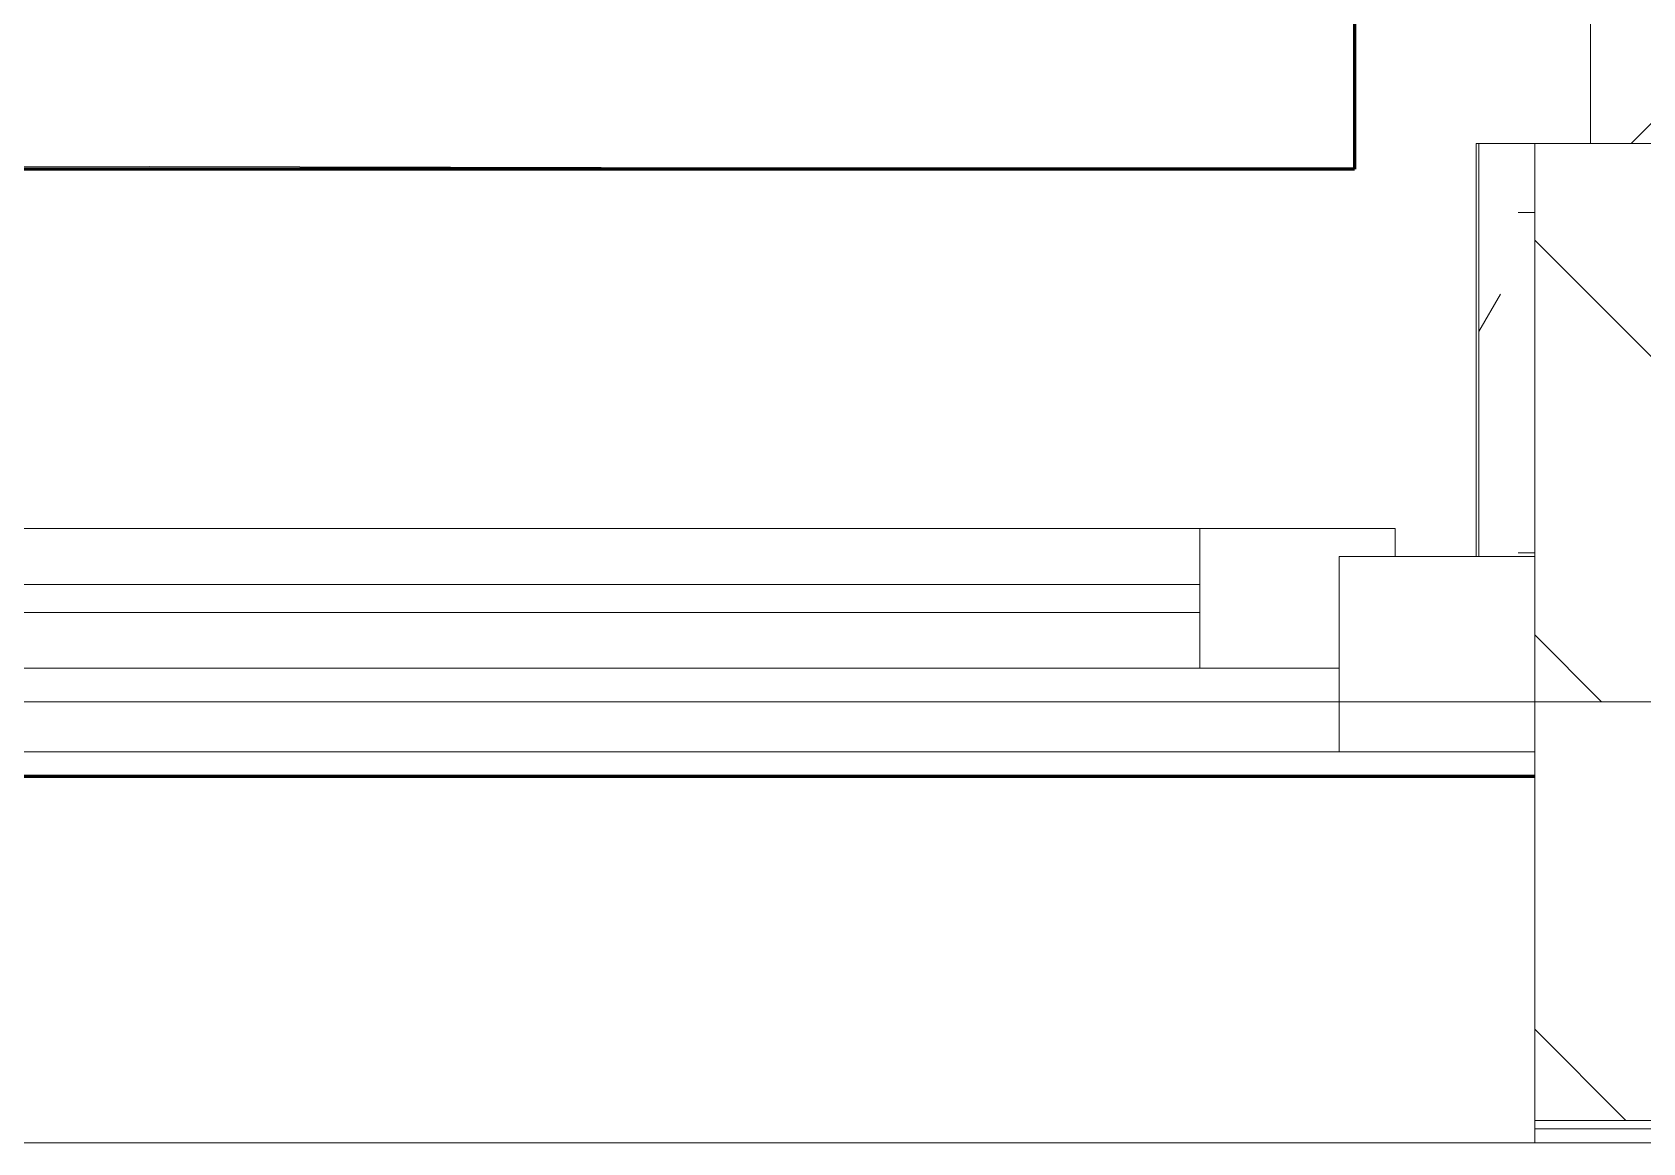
# Model space of a CAD drawing. Header units: millimetres. Extents: x -1113 to 415037, y -3642 to 28069.
# Drawn here: x 91457 to 92033, y -394 to 4 of the extents above; entities that cross this region are included whole.
import ezdxf

# ---------------------------------------------------------------- set-up
doc = ezdxf.new("R2010")
doc.units = ezdxf.units.MM
for name, color, linetype, lineweight in [('0) Стена 3.93м', 3, 'Continuous', 60), ('1) Окна 2.25м-', 6, 'Continuous', 60), ('A-AREA-BNDY', 7, 'Continuous', 5), ('A-GLAZ', 7, 'Continuous', 9), ('A-GLAZ-1', 7, 'Continuous', 5), ('A-WALL', 7, 'Continuous', 5), ('I-WALL', 7, 'Continuous', 5)]:
    doc.layers.add(name, color=color, linetype=linetype, lineweight=lineweight)
doc.layers.add('A-WALL-1', color=9, linetype='Continuous', lineweight=5, true_color=0x808080)
doc.layers.add('A-WALL-FNSH-1', color=9, linetype='Continuous', lineweight=5, true_color=0x808080)

# ---------------------------------------------------------------- blocks, each defined once
blk = doc.blocks.new('120_Окно_СКБ_1Ст - 120_Окно_СКБ_1Ст 900х2500_h_ с форточкой-22876038-Объем проектирования 1 этажа')
at = {"layer": 'A-GLAZ'}
for p, q in [((-450, -127), (-450, -57)), ((-450, -57), (-380, -57)), ((-380, -57), (-380, -127)), ((380, -87), (-380, -87)), ((-380, -87), (-380, -127)), ((-330, -137), (-330, -87)), ((-380, -127), (-450, -127)), ((-380, -127), (-400, -127)), ((-400, -127), (-400, -137)), ((-400, -137), (400, -137)), ((400, -137), (-400, -137))]:
    blk.add_line(p, q, dxfattribs=at)
at = {"layer": 'A-GLAZ-1'}
for p, q in [((450, -57), (-450, -57)), ((-330, -107), (330, -107)), ((330, -117), (-330, -117)), ((-430, -127), (-400, -127))]:
    blk.add_line(p, q, dxfattribs=at)
blk = doc.blocks.new('1floor')
at = {"layer": 'A-WALL'}
h = blk.add_hatch(dxfattribs=at)
h.set_pattern_fill('FP_2', color=256, style=0, pattern_type=2)
h.set_pattern_definition([(135, (0, 0), (-70.71068, -70.71068), [])])
h.paths.add_polyline_path([(110730, -100), (111630, -100), (111630, 100), (110730, 100), (110730, -55.04)])
h.paths.add_polyline_path([(119330, -100), (119330, 100), (118830, 100), (118830, -100)])
h.paths.add_polyline_path([(117030, -100), (117030, 100), (115980, 100), (115980, -100)])
h.paths.add_polyline_path([(113430, -100), (113680, -100), (113680, 100), (113430, 100), (113430, -7.27)])
h.paths.add_polyline_path([(91930, -100), (92730, -100), (92730, 100), (91930, 100), (91930, -68.4)])
h.paths.add_polyline_path([(94530, -100), (94780, -100), (94780, 100), (94530, 100), (94530, -7.27)])
h.paths.add_polyline_path([(97105, -100), (98105, -100), (98105, 100), (97105, 100), (97105, -7.27)])
h.paths.add_polyline_path([(123730, -100), (123730, 100), (123530, 100), (123530, -100)])
h.paths.add_polyline_path([(109655, -100), (109830, -100), (109830, 100), (109480, 100), (109480, -100), (109570, -100)])
h.paths.add_polyline_path([(121130, -100), (121230, -100), (121230, 100), (121130, 100), (121130, -10.96)])
h.paths.add_polyline_path([(100830, -100), (101730, -100), (101730, 100), (100830, 100), (100830, -7.27)])
h.paths.add_polyline_path([(102630, -100), (102880, -100), (102880, 100), (102630, 100), (102630, -7.27)])
h.paths.add_polyline_path([(105180, -100), (106230, -100), (106230, 100), (105180, 100), (105180, -27.88)])
h = blk.add_hatch(dxfattribs=at)
h.set_pattern_fill('FP_24', color=256, style=0, pattern_type=2)
h.set_pattern_definition([(45, (0, 0), (-141.42136, 141.42136), []), (135, (0, 0), (-141.42136, -141.42136), [])])
h.paths.add_polyline_path([(89210, -250), (91030, -250), (91030, -100), (89210, -100)])
h.paths.add_polyline_path([(123530, -250), (125080, -250), (125080, -100), (123530, -100), (123530, -118)])
h.paths.add_polyline_path([(121130, -250), (121230, -250), (121230, -100), (120230, -100), (120230, -250)])
h.paths.add_polyline_path([(115980, -250), (117030, -250), (117030, -100), (115980, -100)])
h.paths.add_polyline_path([(117930, -250), (119330, -250), (119330, -100), (117930, -100)])
h.paths.add_polyline_path([(113680, -250), (113680, -100), (112530, -100), (112530, -250), (113430, -250)])
h.paths.add_polyline_path([(109480, -250), (109830, -250), (109830, -100), (109480, -100)])
h.paths.add_polyline_path([(110730, -250), (111630, -250), (111630, -100), (110730, -100)])
h.paths.add_polyline_path([(107130, -250), (108030, -250), (108030, -100), (107130, -100)])
h.paths.add_polyline_path([(105180, -250), (106230, -250), (106230, -100), (105180, -100)])
h.paths.add_polyline_path([(100830, -250), (102880, -250), (102880, -100), (100830, -100), (100830, -210.58)])
h.paths.add_polyline_path([(99030, -250), (99930, -250), (99930, -100), (99030, -100), (99030, -193.23)])
h.paths.add_polyline_path([(97080, -250), (98130, -250), (98130, -100), (97080, -100), (97080, -174.43)])
h.paths.add_polyline_path([(94578.11, -250), (94780, -250), (94780, -100), (93630, -100), (93630, -250)])
h.paths.add_polyline_path([(92730, -250), (92730, -100), (91930, -100), (91930, -250), (92515.05, -250)])
at = {"layer": 'I-WALL'}
h = blk.add_hatch(dxfattribs=at)
h.set_pattern_fill('FP_22', color=256, style=0, pattern_type=2)
h.set_pattern_definition([(45, (0, 0), (-70.71068, 70.71068), [])])
h.paths.add_polyline_path([(91950, 100), (92030, 100), (92030, 3755), (91950, 3755), (91950, 130)])
h.paths.add_polyline_path([(92000, 5155), (92030, 5155), (92030, 10400), (91950, 10399.12), (91950, 5155), (91982.39, 5155)])
h = blk.add_hatch(dxfattribs=at)
h.set_pattern_fill('FP_191', color=256, style=0, pattern_type=2)
h.set_pattern_definition([(0, (0, 0), (243.84, 60.96), [20.117, -162.763, 20.117, -162.763, -975.36]), (0, (0, 0), (243.84, 60.96), [-365.76, 20.117, -345.643, 20.117, -162.763, -426.72]), (0, (0, 0), (243.84, 60.96), [-914.4, 20.117, -101.803, 20.117, -284.683]), (120, (91.44, 30.48), (-174.71291, 180.691634), [20.117, -162.763, 20.117, -162.763, -975.36]), (120, (91.44, 30.48), (-174.71291, 180.691634), [-365.76, 20.117, -345.643, 20.117, -162.763, -426.72]), (120, (91.44, 30.48), (-174.71291, 180.691634), [-914.4, 20.117, -101.803, 20.117, -284.683]), (240, (121.92, 152.4), (-69.12709, -241.651634), [20.117, -162.763, 20.117, -162.763, -975.36]), (240, (121.92, 152.4), (-69.12709, -241.651634), [-365.76, 20.117, -345.643, 20.117, -162.763, -426.72]), (240, (121.92, 152.4), (-69.12709, -241.651634), [-914.4, 20.117, -101.803, 20.117, -284.683])])
h.paths.add_polyline_path([(91930, -48), (91930, 100), (91910, 100), (91910, -48)])
at = {"layer": 'A-WALL'}
for p, q in [((91930, -100), (92730, -100)), ((91930, -100), (93630, -100)), ((91930, -250), (92730, -250)), ((91930, -253), (92730, -253)), ((91930, -258), (91030, -258))]:
    blk.add_line(p, q, dxfattribs=at)
at = {"layer": 'A-WALL-1'}
for p, q in [((91950, 100), (91950, 3700)), ((91910, 100), (91910, -48)), ((91930, 100), (91910, 100)), ((92730, 100), (91930, 100)), ((91930, 100), (91930, -250)), ((91910, -48), (91930, -48)), ((91930, -100), (89360, -100))]:
    blk.add_line(p, q, dxfattribs=at)
at = {"layer": 'A-WALL-FNSH-1'}
for p, q in [((91909, 100), (91909, -48)), ((91910, 100), (91909, 100)), ((91909, -48), (91910, -48)), ((91930, -250), (91930, -258)), ((91930, -258), (92730, -258))]:
    blk.add_line(p, q, dxfattribs=at)
at = {"layer": 'I-WALL'}
blk.add_line((91930, -100), (91030, -100), dxfattribs=at)
at = {"layer": 'A-GLAZ', "color": 3, "rotation": 180}
blk.add_blockref('120_Окно_СКБ_1Ст - 120_Окно_СКБ_1Ст 900х2500_h_ с форточкой-22876038-Объем проектирования 1 этажа', (91480, -175), dxfattribs=at)

msp = doc.modelspace()

# ---------------------------------------------------------------- linework, layer by layer
at = {"layer": '0) Стена 3.93м'}
msp.add_lwpolyline([(91930.12, -45.33), (89632.12, -45.33), (89632.12, 10162.67), (91930.12, 10162.67)], close=True, dxfattribs=at)
at = {"layer": '1) Окна 2.25м-'}
msp.add_lwpolyline([(91094.7, -262.78), (91994.7, -262.78)], dxfattribs=at)
at = {"layer": 'A-AREA-BNDY', "flags": 128}
msp.add_lwpolyline([(91954.09, 10162.65), (89656.09, 10168.04), (89632.13, -39.93), (91930.12, -45.33)], close=True, dxfattribs=at)

# ---------------------------------------------------------------- block references
at = {"layer": '0) Стена 3.93м'}
msp.add_blockref('1floor', (64.7, -136.06), dxfattribs=at)

doc.saveas('drawing.dxf')
